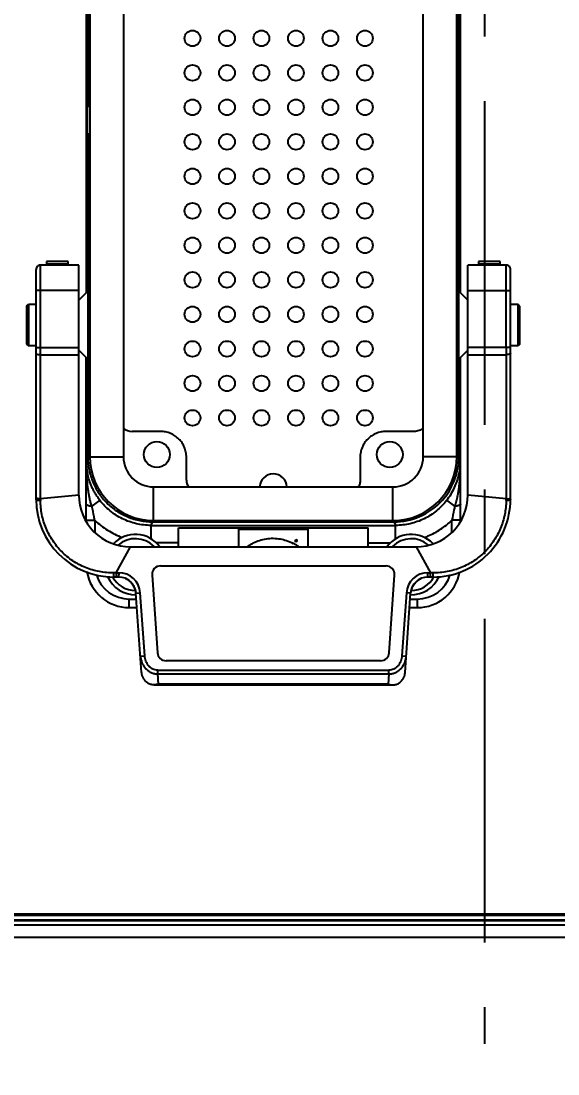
# Model space of a CAD drawing. Header units: millimetres. Extents: x 5828 to 6704, y 123 to 421.
# Drawn here: x 6338.19 to 6341.3, y 224.58 to 230.68 of the extents above; entities that cross this region are included whole.
import ezdxf

# ---------------------------------------------------------------- set-up
doc = ezdxf.new("R2010")
doc.units = ezdxf.units.MM
doc.linetypes.add('CENTER', pattern=[0.6, 0.375, -0.075, 0.075, -0.075])
for name, color, linetype in [('中心线', 7, 'Continuous'), ('外形图', 7, 'Continuous'), ('尺寸标注', 7, 'Continuous')]:
    doc.layers.add(name, color=color, linetype=linetype)
doc.styles.add('微软雅黑', font='msyh.ttc', dxfattribs={"height": 1.5})
doc.dimstyles.new('尺寸标注_1_20比例', dxfattribs={"dimtxt": 1.5, "dimasz": 1.25, "dimexe": 0.5, "dimexo": 0.4, "dimgap": 0.5, "dimtad": 1, "dimdec": 1, "dimlfac": 20, "dimdsep": 46, "dimtxsty": '微软雅黑', "dimcen": 0.09, "dimadec": 0, "dimazin": 0, "dimtp": 0.01, "dimtm": 0.01, "dimtfac": 1, "dimtdec": 1, "dimtofl": 0, "dimtmove": 0, "dimatfit": 3, "dimfxl": 1, "dimtolj": 1, "dimarcsym": 0})

# ---------------------------------------------------------------- blocks, each defined once
blk = doc.blocks.new('*D1070')
at = {"layer": 'Defpoints', "color": 0}
for p in [(6340.876, 234.8693), (6346.4981, 225.3693), (6353.0302, 225.3693)]:
    blk.add_point(p, dxfattribs=at)
at = {"layer": '尺寸标注', "color": 0, "lineweight": -2}
for p, q in [((6341.276, 234.8693), (6353.5302, 234.8693)), ((6353.0302, 233.6193), (6353.0302, 226.6193)), ((6346.8981, 225.3693), (6353.5302, 225.3693))]:
    blk.add_line(p, q, dxfattribs=at)
at = {"layer": '尺寸标注', "color": 0}
for points in [[(6353.2385, 233.6193), (6352.8218, 233.6193), (6353.0302, 234.8693)], [(6352.8218, 226.6193), (6353.2385, 226.6193), (6353.0302, 225.3693)]]:
    blk.add_solid(points, dxfattribs=at)
at = {"layer": '尺寸标注', "color": 0, "insert": (6351.7564, 230.1193), "char_height": 1.5, "attachment_point": 5, "rotation": 90, "style": '微软雅黑'}
blk.add_mtext('\\A1;\\A1;{\\fAlibaba PuHuiTi 3.0 55 Regular|b0|i0|c134|p18;190}', dxfattribs=at)
blk = doc.blocks.new('*D1071')
at = {"layer": 'Defpoints', "color": 0}
for p in [(6337.4256, 225.4689), (6344.3264, 225.4689), (6344.3264, 218.6911)]:
    blk.add_point(p, dxfattribs=at)
at = {"layer": '尺寸标注', "color": 0, "lineweight": -2}
for p, q in [((6337.4256, 225.0689), (6337.4256, 218.1911)), ((6344.3264, 225.0689), (6344.3264, 218.1911)), ((6338.6756, 218.6911), (6343.0764, 218.6911))]:
    blk.add_line(p, q, dxfattribs=at)
at = {"layer": '尺寸标注', "color": 0}
for points in [[(6338.6756, 218.8994), (6338.6756, 218.4828), (6337.4256, 218.6911)], [(6343.0764, 218.4828), (6343.0764, 218.8994), (6344.3264, 218.6911)]]:
    blk.add_solid(points, dxfattribs=at)
at = {"layer": '尺寸标注', "color": 0, "insert": (6340.7748, 219.9627), "char_height": 1.5, "attachment_point": 5, "style": '微软雅黑'}
blk.add_mtext('\\A1;{\\fAlibaba PuHuiTi 3.0 55 Regular|b0|i0|c134|p18;137}', dxfattribs=at)

msp = doc.modelspace()

# ---------------------------------------------------------------- linework, layer by layer
at = {"layer": '中心线', "linetype": 'CENTER', "ltscale": 5}
msp.add_line((6340.876, 281.2143), (6340.876, 224.7506), dxfattribs=at)
at = {"layer": '外形图', "linetype": 'ByBlock'}
for p, q in [((6338.576, 232.0564), (6338.576, 230.1851)), ((6338.5873, 232.0539), (6338.5873, 228.1539)), ((6338.7823, 232.0539), (6338.7823, 228.1539)), ((6340.5198, 228.1539), (6340.5198, 232.0539)), ((6340.7148, 228.1539), (6340.7148, 232.0539)), ((6340.726, 228.1513), (6340.726, 232.0564)), ((6338.566, 231.104), (6338.566, 229.1037)), ((6340.736, 229.1037), (6340.736, 231.104)), ((6338.5733, 230.0226), (6338.5733, 230.1851)), ((6338.576, 230.1851), (6338.5873, 230.1851)), ((6338.5873, 230.0226), (6338.576, 230.0226)), ((6338.576, 230.0226), (6338.576, 228.1513)), ((6338.3357, 229.2852), (6338.3357, 229.2646)), ((6338.4607, 229.2851), (6338.3357, 229.2851)), ((6338.4607, 229.2691), (6338.3357, 229.2691)), ((6338.4607, 229.2646), (6338.4607, 229.2852)), ((6340.8412, 229.2852), (6340.8412, 229.2646)), ((6340.9662, 229.2851), (6340.8412, 229.2851)), ((6340.9662, 229.2691), (6340.8412, 229.2691)), ((6340.9662, 229.2646), (6340.9662, 229.2852)), ((6338.276, 227.9064), (6338.276, 229.2396)), ((6338.5232, 229.2646), (6338.301, 229.2646)), ((6338.301, 228.7866), (6338.301, 229.2646)), ((6338.5232, 227.9314), (6338.5232, 229.2646)), ((6341.001, 229.2646), (6340.7788, 229.2646)), ((6340.7788, 227.9314), (6340.7788, 229.2646)), ((6341.001, 228.7866), (6341.001, 229.2646)), ((6341.026, 227.9064), (6341.026, 229.2395)), ((6338.5232, 229.1164), (6338.276, 229.1164)), ((6338.5232, 229.0609), (6338.5737, 229.1114)), ((6340.7788, 229.0609), (6340.7283, 229.1114)), ((6340.7788, 229.1164), (6341.026, 229.1164)), ((6338.221, 229.0264), (6338.231, 229.0364)), ((6338.221, 229.0264), (6338.221, 228.8064)), ((6338.276, 229.0364), (6338.231, 229.0364)), ((6338.231, 229.0364), (6338.231, 228.7964)), ((6341.071, 229.0364), (6341.026, 229.0364)), ((6341.081, 229.0264), (6341.071, 229.0364)), ((6341.071, 228.7964), (6341.071, 229.0364)), ((6341.081, 228.8064), (6341.081, 229.0264)), ((6338.221, 228.8064), (6338.231, 228.7964)), ((6338.276, 228.7964), (6338.231, 228.7964)), ((6338.276, 228.7866), (6338.5232, 228.7866)), ((6338.301, 228.7453), (6338.301, 228.7866)), ((6341.026, 228.7866), (6340.7788, 228.7866)), ((6341.001, 228.7866), (6341.001, 228.7453)), ((6341.071, 228.7964), (6341.026, 228.7964)), ((6341.081, 228.8064), (6341.071, 228.7964)), ((6338.301, 228.7453), (6338.5232, 228.7453)), ((6338.301, 227.9089), (6338.301, 228.7453)), ((6338.5259, 228.7691), (6338.5737, 228.7214)), ((6338.566, 227.7775), (6338.566, 228.729)), ((6340.7761, 228.7691), (6340.7283, 228.7214)), ((6340.736, 227.779), (6340.736, 228.729)), ((6340.7788, 228.7453), (6341.001, 228.7453)), ((6341.001, 228.7453), (6341.001, 227.9089)), ((6338.9973, 228.3001), (6338.8335, 228.3001)), ((6340.4685, 228.3001), (6340.3047, 228.3001)), ((6338.576, 228.1513), (6338.566, 228.128)), ((6338.5873, 228.1539), (6338.7823, 228.1539)), ((6339.1473, 228.0188), (6339.1473, 228.1502)), ((6340.1548, 228.1502), (6340.1548, 228.0188)), ((6340.7148, 228.1539), (6340.5198, 228.1539)), ((6340.736, 228.128), (6340.726, 228.1513)), ((6340.7342, 228.0948), (6340.736, 228.128)), ((6338.5232, 227.9314), (6338.301, 227.9089)), ((6338.9573, 227.9789), (6340.3448, 227.9789)), ((6338.9573, 227.7839), (6338.9573, 227.9789)), ((6340.3448, 227.7839), (6340.3448, 227.9789)), ((6341.001, 227.9089), (6340.7788, 227.9314)), ((6338.6452, 227.9016), (6338.5993, 227.8663)), ((6340.7027, 227.8663), (6340.6568, 227.9016)), ((6338.566, 227.7853), (6338.616, 227.7853)), ((6338.616, 227.7853), (6338.616, 227.7149)), ((6338.942, 227.7557), (6338.9509, 227.7764)), ((6338.942, 227.7557), (6340.36, 227.7557)), ((6338.942, 227.6783), (6338.942, 227.7557)), ((6338.9509, 227.7764), (6340.3511, 227.7764)), ((6338.9573, 227.7839), (6340.3448, 227.7839)), ((6339.101, 227.7423), (6340.201, 227.7423)), ((6339.101, 227.6314), (6339.101, 227.7423)), ((6340.201, 227.6314), (6340.201, 227.7423)), ((6340.3511, 227.7764), (6340.36, 227.7557)), ((6340.36, 227.6783), (6340.36, 227.7557)), ((6340.736, 227.7853), (6340.686, 227.7853)), ((6340.686, 227.7164), (6340.686, 227.7853)), ((6339.451, 227.7339), (6339.851, 227.7339)), ((6339.451, 227.6314), (6339.451, 227.7339)), ((6339.851, 227.7339), (6339.851, 227.6314)), ((6338.7399, 227.4813), (6338.8232, 227.6314)), ((6338.8232, 227.6314), (6340.4788, 227.6314)), ((6339.101, 227.6557), (6338.9716, 227.6557)), ((6339.7788, 227.6727), (6339.785, 227.6727)), ((6339.7788, 227.6644), (6339.7788, 227.6727)), ((6339.7804, 227.6593), (6339.7788, 227.6644)), ((6339.7836, 227.6645), (6339.7804, 227.6593)), ((6339.7901, 227.6592), (6339.785, 227.6656)), ((6339.7901, 227.6592), (6339.7902, 227.6591)), ((6340.201, 227.6557), (6340.3304, 227.6557)), ((6340.4788, 227.6314), (6340.5621, 227.4813)), ((6338.9976, 227.5214), (6340.3044, 227.5214)), ((6338.755, 227.4564), (6338.726, 227.4564)), ((6338.7399, 227.4813), (6338.7264, 227.481)), ((6338.7399, 227.4813), (6338.7551, 227.4814)), ((6338.7399, 227.4813), (6338.7399, 227.4564)), ((6338.755, 227.4564), (6338.755, 227.4689)), ((6338.8018, 227.4444), (6338.8072, 227.4413)), ((6338.9477, 227.4679), (6338.9792, 227.0179)), ((6340.3228, 227.0179), (6340.3543, 227.4679)), ((6340.5469, 227.4813), (6340.5621, 227.4813)), ((6340.547, 227.4564), (6340.547, 227.4814)), ((6340.576, 227.4564), (6340.547, 227.4564)), ((6340.5756, 227.481), (6340.5621, 227.4813)), ((6340.5621, 227.4688), (6340.5621, 227.4813)), ((6340.5621, 227.4564), (6340.5621, 227.4688)), ((6338.8175, 227.4339), (6338.8224, 227.4295)), ((6338.8358, 227.4139), (6338.8397, 227.4079)), ((6340.4479, 227.3661), (6340.4496, 227.3751)), ((6340.4496, 227.3751), (6340.4516, 227.3827)), ((6340.4516, 227.3827), (6340.4539, 227.3897)), ((6340.475, 227.4249), (6340.4796, 227.4295)), ((6338.816, 227.3289), (6338.8572, 227.3289)), ((6338.816, 227.2935), (6338.816, 227.3289)), ((6338.8548, 227.3633), (6338.8797, 227.3651)), ((6338.8869, 226.9038), (6338.8548, 227.3633)), ((6338.9053, 226.9993), (6338.8797, 227.3651)), ((6340.4223, 227.3651), (6340.3967, 226.9993)), ((6340.4151, 226.9038), (6340.4472, 227.3633)), ((6340.4472, 227.3633), (6340.4223, 227.3651)), ((6340.4448, 227.3289), (6340.486, 227.3289)), ((6340.486, 227.3289), (6340.4858, 227.2789)), ((6338.8162, 227.2789), (6338.816, 227.2935)), ((6338.8607, 227.2789), (6338.8163, 227.2789)), ((6340.4857, 227.2789), (6340.4413, 227.2789)), ((6338.8804, 226.9976), (6338.9053, 226.9993)), ((6340.2729, 226.9714), (6339.0291, 226.9714)), ((6340.3967, 226.9993), (6340.4216, 226.9976)), ((6338.9819, 226.9161), (6340.3201, 226.9161)), ((6338.9819, 226.8949), (6338.9819, 226.9161)), ((6338.9819, 226.8949), (6340.3201, 226.8949)), ((6338.986, 226.8352), (6338.9819, 226.8949)), ((6340.3201, 226.8949), (6340.316, 226.8352)), ((6340.3201, 226.8949), (6340.3201, 226.9161)), ((6338.986, 226.8352), (6338.9592, 226.8314)), ((6338.9592, 226.8314), (6340.3428, 226.8314)), ((6340.316, 226.8352), (6338.986, 226.8352)), ((6340.316, 226.8352), (6340.3428, 226.8314)), ((6344.3514, 225.4939), (6337.4006, 225.4939)), ((6337.7409, 225.5039), (6344.0113, 225.5039)), ((6337.423, 225.4663), (6344.329, 225.4663)), ((6337.423, 225.4413), (6344.329, 225.4413)), ((6337.4256, 225.4689), (6344.3264, 225.4689)), ((6335.2539, 225.3693), (6346.4981, 225.3693))]:
    msp.add_line(p, q, dxfattribs=at)
for points in [[(6338.793, 227.4486), (6338.7965, 227.4471), (6338.8018, 227.4444)], [(6338.8072, 227.4413), (6338.8124, 227.4378), (6338.8175, 227.4339)], [(6340.4796, 227.4295), (6340.4843, 227.4337), (6340.4893, 227.4375), (6340.4943, 227.441)], [(6340.4943, 227.441), (6340.4995, 227.444), (6340.5047, 227.4467), (6340.5099, 227.449), (6340.5117, 227.4497)], [(6338.8224, 227.4295), (6338.8272, 227.4247), (6338.8316, 227.4195), (6338.8358, 227.4139)], [(6338.8397, 227.4079), (6338.8431, 227.4016), (6338.8461, 227.395)], [(6338.8461, 227.395), (6338.8487, 227.3881), (6338.8509, 227.3811), (6338.8527, 227.3738), (6338.8532, 227.3711)], [(6340.4539, 227.3897), (6340.4565, 227.3964), (6340.4596, 227.4028)], [(6340.4596, 227.4028), (6340.463, 227.4089), (6340.4667, 227.4146)], [(6340.4667, 227.4146), (6340.4707, 227.42), (6340.475, 227.4249)]]:
    msp.add_lwpolyline(points, dxfattribs=at)
for centre, radius in [((6339.1823, 230.5789), 0.0456), ((6339.3823, 230.5789), 0.0456), ((6339.5823, 230.5789), 0.0456), ((6339.7823, 230.5789), 0.0456), ((6339.9823, 230.5789), 0.0456), ((6340.1823, 230.5789), 0.0456), ((6339.1823, 230.3789), 0.0456), ((6339.3823, 230.3789), 0.0456), ((6339.5823, 230.3789), 0.0456), ((6339.7823, 230.3789), 0.0456), ((6339.9823, 230.3789), 0.0456), ((6340.1823, 230.3789), 0.0456), ((6339.1823, 230.1789), 0.0456), ((6339.3823, 230.1789), 0.0456), ((6339.5823, 230.1789), 0.0456), ((6339.7823, 230.1789), 0.0456), ((6339.9823, 230.1789), 0.0456), ((6340.1823, 230.1789), 0.0456), ((6339.1823, 229.9789), 0.0456), ((6339.3823, 229.9789), 0.0456), ((6339.5823, 229.9789), 0.0456), ((6339.7823, 229.9789), 0.0456), ((6339.9823, 229.9789), 0.0456), ((6340.1823, 229.9789), 0.0456), ((6339.1823, 229.7789), 0.0456), ((6339.3823, 229.7789), 0.0456), ((6339.5823, 229.7789), 0.0456), ((6339.7823, 229.7789), 0.0456), ((6339.9823, 229.7789), 0.0456), ((6340.1823, 229.7789), 0.0456), ((6339.1823, 229.5789), 0.0456), ((6339.3823, 229.5789), 0.0456), ((6339.5823, 229.5789), 0.0456), ((6339.7823, 229.5789), 0.0456), ((6339.9823, 229.5789), 0.0456), ((6340.1823, 229.5789), 0.0456), ((6339.1823, 229.3789), 0.0456), ((6339.3823, 229.3789), 0.0456), ((6339.5823, 229.3789), 0.0456), ((6339.7823, 229.3789), 0.0456), ((6339.9823, 229.3789), 0.0456), ((6340.1823, 229.3789), 0.0456), ((6339.1823, 229.1789), 0.0456), ((6339.3823, 229.1789), 0.0456), ((6339.5823, 229.1789), 0.0456), ((6339.7823, 229.1789), 0.0456), ((6339.9823, 229.1789), 0.0456), ((6340.1823, 229.1789), 0.0456), ((6339.1823, 228.9789), 0.0456), ((6339.3823, 228.9789), 0.0456), ((6339.5823, 228.9789), 0.0456), ((6339.7823, 228.9789), 0.0456), ((6339.9823, 228.9789), 0.0456), ((6340.1823, 228.9789), 0.0456), ((6339.1823, 228.7789), 0.0456), ((6339.3823, 228.7789), 0.0456), ((6339.5823, 228.7789), 0.0456), ((6339.7823, 228.7789), 0.0456), ((6339.9823, 228.7789), 0.0456), ((6340.1823, 228.7789), 0.0456), ((6339.1823, 228.5789), 0.0456), ((6339.3823, 228.5789), 0.0456), ((6339.5823, 228.5789), 0.0456), ((6339.7823, 228.5789), 0.0456), ((6339.9823, 228.5789), 0.0456), ((6340.1823, 228.5789), 0.0456), ((6339.1823, 228.3789), 0.0456), ((6339.3823, 228.3789), 0.0456), ((6339.5823, 228.3789), 0.0456), ((6339.7823, 228.3789), 0.0456), ((6339.9823, 228.3789), 0.0456), ((6340.1823, 228.3789), 0.0456), ((6338.976, 228.1664), 0.075), ((6340.326, 228.1664), 0.075)]:
    msp.add_circle(centre, radius, dxfattribs=at)
for centre, radius, start, end in [((6338.301, 229.2396), 0.025, 90, 180.00063), ((6341.001, 229.2396), 0.025, 359.9923, 90), ((6338.8335, 228.3751), 0.075, 226.41644, 270.00719), ((6339.8253, 228.1298), 1.2593, 180.07469, 182.85305), ((6338.9335, 228.1308), 0.3675, 180.43625, 191.21354), ((6338.9573, 228.1539), 0.37, 180, 270), ((6338.9573, 228.1539), 0.175, 180, 270), ((6340.3448, 228.1539), 0.37, 270, 0), ((6340.3448, 228.1539), 0.175, 270, 0), ((6339.4664, 228.1302), 1.2696, 356.48972, 359.9067), ((6339.651, 227.9744), 0.0795, 3.43332, 176.56668), ((6340.3674, 228.131), 0.3686, 347.55645, 352.25339), ((6340.3682, 228.1309), 0.3679, 352.2539, 354.36657), ((6338.8232, 227.9314), 0.3, 180, 270.00025), ((6340.4788, 227.9314), 0.3, 269.99919, 0), ((6338.726, 227.9064), 0.45, 180.00002, 270), ((6338.7286, 227.9073), 0.4276, 179.78906, 181.09115), ((6340.576, 227.9064), 0.45, 270.00001, 0.00003), ((6340.6071, 227.9073), 0.3939, 358.82539, 0.2388), ((6340.3511, 228.1512), 0.3749, 269.99903, 293.28333), ((6338.851, 227.5289), 0.175, 36.44325, 136.35877), ((6338.851, 227.5289), 0.15, 43.78688, 131.53758), ((6340.451, 227.5289), 0.175, 44.05295, 143.55685), ((6340.451, 227.5289), 0.15, 48.69935, 136.22413), ((6340.3609, 228.1292), 0.4732, 290.61166, 293.2454), ((6339.6561, 227.4417), 0.2373, 60.88353, 62.19163), ((6339.6577, 227.4446), 0.234, 60.17884, 60.88214), ((6339.6599, 227.4484), 0.2296, 58.10839, 60.18321), ((6339.6661, 227.4582), 0.218, 52.62637, 58.13743), ((6339.785, 227.6686), 0.00412, 251.39895, 89.99988), ((6338.9976, 227.4714), 0.05, 90, 184), ((6340.3044, 227.4714), 0.05, 356, 90), ((6338.8165, 227.5294), 0.25, 189.80193, 269.92833), ((6338.816, 227.5289), 0.2, 197.33259, 270), ((6338.851, 227.5289), 0.175, 203.22095, 271.70738), ((6338.851, 227.5289), 0.15, 208.69515, 269.9328), ((6337.2186, 227.4812), 1.5077, 359.52221, 359.98962), ((6343.2967, 227.4629), 4.5416, 179.76698, 179.92458), ((6338.755, 227.3564), 0.1, 3.9994, 90), ((6338.755, 227.3564), 0.125, 3.99962, 89.95376), ((6340.547, 227.3564), 0.125, 90.04152, 176.00081), ((6340.451, 227.5289), 0.175, 268.28735, 336.75001), ((6340.547, 227.3564), 0.1, 90, 176.00027), ((6340.451, 227.5289), 0.15, 269.9328, 331.33644), ((6340.4855, 227.5294), 0.25, 270.07345, 350.17919), ((6340.486, 227.5289), 0.2, 270, 342.59815), ((6339.0291, 227.0214), 0.05, 184, 270), ((6340.2729, 227.0214), 0.05, 270, 356)]:
    msp.add_arc(centre, radius, start, end, dxfattribs=at)
msp.add_ellipse((6339.2223, 228.0189), major_axis=(0.0531, 0.0531), ratio=0.999315, start_param=2.356537, end_param=2.921488, dxfattribs=at)
for points, knots in [([(6338.276, 228.7522), (6338.276, 228.7511), (6338.2773, 228.7498), (6338.279, 228.7489), (6338.2808, 228.7481), (6338.2835, 228.7472), (6338.2873, 228.7464), (6338.2916, 228.7458), (6338.2962, 228.7454), (6338.2994, 228.7453), (6338.301, 228.7453)], [0, 0, 0, 0, 0.120572, 0.165531, 0.216965, 0.338525, 0.482522, 0.645059, 0.820049, 1, 1, 1, 1]), ([(6341.026, 228.7522), (6341.026, 228.7511), (6341.0247, 228.7498), (6341.023, 228.7489), (6341.0212, 228.7481), (6341.0185, 228.7472), (6341.0147, 228.7464), (6341.0105, 228.7458), (6341.0058, 228.7454), (6341.0026, 228.7453), (6341.001, 228.7453)], [0, 0, 0, 0, 0.120573, 0.165532, 0.216966, 0.338526, 0.482523, 0.64506, 0.82005, 1, 1, 1, 1]), ([(6339.1473, 228.1502), (6339.1473, 228.16), (6339.1453, 228.1796), (6339.1367, 228.2079), (6339.1228, 228.234), (6339.104, 228.2569), (6339.0812, 228.2757), (6339.055, 228.2896), (6339.0267, 228.2982), (6339.0071, 228.3001), (6338.9973, 228.3001)], [0, 0, 0, 0, 0.124899, 0.250026, 0.375008, 0.5, 0.624992, 0.749974, 0.875101, 1, 1, 1, 1]), ([(6340.3047, 228.3001), (6340.2949, 228.3001), (6340.2753, 228.2982), (6340.247, 228.2896), (6340.2209, 228.2757), (6340.198, 228.2569), (6340.1792, 228.234), (6340.1653, 228.2079), (6340.1567, 228.1796), (6340.1548, 228.16), (6340.1548, 228.1502)], [0, 0, 0, 0, 0.124899, 0.250026, 0.375008, 0.5, 0.624992, 0.749974, 0.875101, 1, 1, 1, 1]), ([(6340.5202, 228.3207), (6340.5167, 228.3175), (6340.5092, 228.3116), (6340.4965, 228.305), (6340.4828, 228.301), (6340.4733, 228.3001), (6340.4685, 228.3001)], [0, 0, 0, 0, 0.249963, 0.500046, 0.75054, 1, 1, 1, 1]), ([(6338.576, 228.1513), (6338.576, 228.1269), (6338.5797, 228.09), (6338.5916, 228.0423), (6338.604, 228.0076), (6338.6197, 227.9743), (6338.645, 227.9322), (6338.6841, 227.8845), (6338.7318, 227.8454), (6338.7739, 227.8201), (6338.8072, 227.8044), (6338.8419, 227.7919), (6338.8895, 227.78), (6338.9264, 227.7764), (6338.9509, 227.7764)], [0, 0, 0, 0, 0.124886, 0.187473, 0.250018, 0.312543, 0.37507, 0.5, 0.62493, 0.687457, 0.749982, 0.812527, 0.875114, 1, 1, 1, 1]), ([(6340.4993, 227.8069), (6340.5326, 227.8212), (6340.5954, 227.8599), (6340.6687, 227.9422), (6340.7153, 228.0421), (6340.726, 228.1151), (6340.726, 228.1513)], [0, 0, 0, 0, 0.25, 0.499999, 0.749999, 1, 1, 1, 1]), ([(6338.5866, 227.9122), (6338.5852, 227.9188), (6338.5827, 227.9319), (6338.5792, 227.9515), (6338.5764, 227.971), (6338.5731, 227.9967), (6338.5699, 228.0287), (6338.5682, 228.0543), (6338.5676, 228.0671)], [0, 0, 0, 0, 0.129321, 0.25658, 0.382342, 0.507008, 0.754339, 1, 1, 1, 1]), ([(6338.6452, 227.9016), (6338.6404, 227.9078), (6338.6314, 227.9202), (6338.6191, 227.9395), (6338.6081, 227.9592), (6338.5954, 227.9854), (6338.5827, 228.0185), (6338.5757, 228.0458), (6338.573, 228.0593)], [0, 0, 0, 0, 0.132633, 0.26405, 0.392883, 0.518852, 0.763214, 1, 1, 1, 1]), ([(6340.6568, 227.9016), (6340.6744, 227.9244), (6340.7036, 227.9723), (6340.7216, 228.0254), (6340.7274, 228.0515)], [0, 0, 0, 0, 0.518098, 1, 1, 1, 1]), ([(6340.7336, 228.0525), (6340.733, 228.0418), (6340.7315, 228.0232), (6340.7289, 227.9965), (6340.7259, 227.9724), (6340.7229, 227.9522), (6340.72, 227.9359), (6340.7185, 227.9278), (6340.7177, 227.9237)], [0, 0, 0, 0, 0.246412, 0.43222, 0.619251, 0.808225, 0.903734, 1, 1, 1, 1]), ([(6340.1548, 228.0188), (6340.1548, 228.0117), (6340.1532, 228.0009), (6340.1481, 227.9874), (6340.1447, 227.9811), (6340.1427, 227.9781)], [0, 0, 0, 0, 0.498948, 0.749686, 1, 1, 1, 1]), ([(6340.7177, 227.9237), (6340.7159, 227.9143), (6340.7118, 227.8949), (6340.7061, 227.8759), (6340.7027, 227.8663)], [0, 0, 0, 0, 0.481938, 1, 1, 1, 1]), ([(6338.2794, 227.9125), (6338.2789, 227.9127), (6338.278, 227.9132), (6338.2769, 227.9141), (6338.2762, 227.9151), (6338.276, 227.9157), (6338.276, 227.9161)], [0, 0, 0, 0, 0.326457, 0.595199, 0.813837, 1, 1, 1, 1]), ([(6338.3011, 227.8992), (6338.2996, 227.8992), (6338.2965, 227.8993), (6338.2919, 227.8996), (6338.2875, 227.9003), (6338.2836, 227.9012), (6338.2803, 227.9023), (6338.2782, 227.9034), (6338.277, 227.9043), (6338.2763, 227.9052), (6338.276, 227.9059), (6338.276, 227.9064)], [0, 0, 0, 0, 0.167186, 0.338515, 0.504845, 0.655773, 0.782127, 0.879876, 0.917843, 0.949564, 1, 1, 1, 1]), ([(6338.301, 227.9089), (6338.2989, 227.9089), (6338.2947, 227.9091), (6338.2887, 227.9097), (6338.2836, 227.9108), (6338.2806, 227.9119), (6338.2794, 227.9125)], [0, 0, 0, 0, 0.292062, 0.568029, 0.808127, 1, 1, 1, 1]), ([(6338.7264, 227.4809), (6338.6983, 227.4803), (6338.6419, 227.4849), (6338.5609, 227.5088), (6338.4867, 227.5485), (6338.4222, 227.6016), (6338.3697, 227.666), (6338.3309, 227.7388), (6338.3069, 227.8175), (6338.3012, 227.872), (6338.3011, 227.8992)], [0, 0, 0, 0, 0.127287, 0.253871, 0.379991, 0.505493, 0.629979, 0.753641, 0.87689, 1, 1, 1, 1]), ([(6338.5993, 227.8663), (6338.5971, 227.8665), (6338.5927, 227.867), (6338.5863, 227.8681), (6338.5805, 227.8695), (6338.5754, 227.8711), (6338.5714, 227.8729), (6338.5684, 227.8748), (6338.5665, 227.8769), (6338.566, 227.8784), (6338.566, 227.8791)], [0, 0, 0, 0, 0.181563, 0.356478, 0.518227, 0.660914, 0.779858, 0.873747, 0.944452, 1, 1, 1, 1]), ([(6338.5993, 227.8663), (6338.5966, 227.874), (6338.5918, 227.8892), (6338.5882, 227.9047), (6338.5866, 227.9122)], [0, 0, 0, 0, 0.516458, 1, 1, 1, 1]), ([(6338.616, 227.7853), (6338.6147, 227.7919), (6338.6092, 227.8189), (6338.6035, 227.8459), (6338.5993, 227.8663)], [0, 0, 0, 0, 0.244939, 1, 1, 1, 1]), ([(6338.942, 227.7557), (6338.9135, 227.7557), (6338.8563, 227.7622), (6338.7752, 227.7912), (6338.7027, 227.8378), (6338.6626, 227.8791), (6338.6452, 227.9016)], [0, 0, 0, 0, 0.25, 0.5, 0.750001, 1, 1, 1, 1]), ([(6340.6568, 227.9016), (6340.6394, 227.8791), (6340.5993, 227.8378), (6340.5268, 227.7912), (6340.4457, 227.7622), (6340.3885, 227.7557), (6340.36, 227.7557)], [0, 0, 0, 0, 0.249999, 0.5, 0.75, 1, 1, 1, 1]), ([(6341.0009, 227.8992), (6341.0008, 227.872), (6340.9951, 227.8175), (6340.9711, 227.7388), (6340.9323, 227.666), (6340.8798, 227.6016), (6340.8153, 227.5485), (6340.7411, 227.5088), (6340.6601, 227.4849), (6340.6037, 227.4803), (6340.5756, 227.4809)], [0, 0, 0, 0, 0.12311, 0.246359, 0.370021, 0.494508, 0.620009, 0.746129, 0.872713, 1, 1, 1, 1]), ([(6340.7027, 227.8663), (6340.7013, 227.8594), (6340.6957, 227.8324), (6340.6901, 227.8054), (6340.686, 227.7853)], [0, 0, 0, 0, 0.255571, 1, 1, 1, 1]), ([(6340.736, 227.8791), (6340.736, 227.8784), (6340.7355, 227.8769), (6340.7336, 227.8748), (6340.7306, 227.8729), (6340.7266, 227.8711), (6340.7215, 227.8695), (6340.7157, 227.8681), (6340.7093, 227.867), (6340.7049, 227.8665), (6340.7027, 227.8663)], [0, 0, 0, 0, 0.055548, 0.126253, 0.220143, 0.339087, 0.481773, 0.643522, 0.818437, 1, 1, 1, 1]), ([(6341.0133, 227.9001), (6341.0123, 227.9), (6341.0082, 227.8994), (6341.004, 227.8992), (6341.0009, 227.8992)], [0, 0, 0, 0, 0.248513, 1, 1, 1, 1]), ([(6341.001, 227.9089), (6341.0032, 227.9089), (6341.0074, 227.9091), (6341.0133, 227.9097), (6341.0184, 227.9108), (6341.0214, 227.9119), (6341.0227, 227.9125)], [0, 0, 0, 0, 0.292347, 0.568421, 0.808458, 1, 1, 1, 1]), ([(6341.026, 227.9064), (6341.026, 227.9061), (6341.0259, 227.9054), (6341.0252, 227.9045), (6341.0242, 227.9036), (6341.0227, 227.9028), (6341.0209, 227.902), (6341.0177, 227.901), (6341.0152, 227.9004), (6341.0133, 227.9001)], [0, 0, 0, 0, 0.059275, 0.130049, 0.219388, 0.331945, 0.468178, 0.626832, 1, 1, 1, 1]), ([(6341.0227, 227.9125), (6341.0232, 227.9128), (6341.0241, 227.9133), (6341.0251, 227.9141), (6341.0258, 227.9151), (6341.026, 227.9158), (6341.026, 227.9161)], [0, 0, 0, 0, 0.325705, 0.594102, 0.812987, 1, 1, 1, 1]), ([(6338.616, 227.7853), (6338.6388, 227.7638), (6338.6762, 227.7349), (6338.731, 227.7042), (6338.7598, 227.6917), (6338.7744, 227.6862)], [0, 0, 0, 0, 0.499801, 0.749903, 1, 1, 1, 1]), ([(6340.5477, 227.6944), (6340.5604, 227.6998), (6340.5855, 227.7119), (6340.6212, 227.7332), (6340.6549, 227.7576), (6340.6759, 227.7758), (6340.686, 227.7853)], [0, 0, 0, 0, 0.249982, 0.500004, 0.75001, 1, 1, 1, 1]), ([(6339.4985, 227.6314), (6339.5041, 227.636), (6339.5159, 227.644), (6339.5517, 227.6638), (6339.6101, 227.6824), (6339.6772, 227.6818), (6339.7293, 227.6687), (6339.7542, 227.6583), (6339.7668, 227.6516)], [0, 0, 0, 0, 0.076675, 0.149775, 0.432883, 0.71599, 0.849323, 1, 1, 1, 1]), ([(6338.726, 227.4564), (6338.726, 227.4564), (6338.726, 227.4565), (6338.7261, 227.4566), (6338.7261, 227.4569), (6338.7261, 227.4572), (6338.7261, 227.4577), (6338.7261, 227.4582), (6338.7262, 227.4588), (6338.7262, 227.4599), (6338.7262, 227.4614), (6338.7263, 227.4635), (6338.7263, 227.466), (6338.7263, 227.4677), (6338.7263, 227.4686)], [0, 0, 0, 0, 0.004417, 0.016826, 0.037332, 0.065883, 0.102407, 0.146829, 0.19907, 0.259051, 0.401918, 0.574791, 0.776109, 1, 1, 1, 1]), ([(6340.5756, 227.4809), (6340.5756, 227.4781), (6340.5757, 227.4727), (6340.5757, 227.4663), (6340.5758, 227.4618), (6340.5758, 227.4594), (6340.5759, 227.4578), (6340.5759, 227.4569), (6340.576, 227.4566)], [0, 0, 0, 0, 0.344054, 0.66489, 0.792986, 0.892128, 0.961406, 1, 1, 1, 1]), ([(6340.576, 227.4566), (6340.576, 227.4565), (6340.576, 227.4565), (6340.576, 227.4564), (6340.576, 227.4564)], [0, 0, 0, 0, 0.742172, 1, 1, 1, 1]), ([(6338.8804, 226.9976), (6338.8808, 226.9912), (6338.8828, 226.9784), (6338.8887, 226.9599), (6338.8977, 226.9426), (6338.9096, 226.9268), (6338.9245, 226.9134), (6338.9419, 226.903), (6338.9613, 226.8964), (6338.975, 226.8949), (6338.9819, 226.8949)], [0, 0, 0, 0, 0.121334, 0.243169, 0.365603, 0.489188, 0.614661, 0.741678, 0.870324, 1, 1, 1, 1]), ([(6338.9819, 226.9161), (6338.9767, 226.9161), (6338.9664, 226.9174), (6338.9517, 226.9228), (6338.9386, 226.9313), (6338.9275, 226.9422), (6338.9185, 226.9549), (6338.9094, 226.9736), (6338.906, 226.989), (6338.9053, 226.9993)], [0, 0, 0, 0, 0.124799, 0.249741, 0.374771, 0.500049, 0.625031, 0.750116, 1, 1, 1, 1]), ([(6340.3967, 226.9993), (6340.396, 226.989), (6340.3926, 226.9736), (6340.3835, 226.9549), (6340.3745, 226.9422), (6340.3634, 226.9313), (6340.3503, 226.9228), (6340.3356, 226.9174), (6340.3253, 226.9161), (6340.3201, 226.9161)], [0, 0, 0, 0, 0.249884, 0.374969, 0.499951, 0.625229, 0.750259, 0.875201, 1, 1, 1, 1]), ([(6340.3201, 226.8949), (6340.327, 226.8949), (6340.3407, 226.8964), (6340.3601, 226.903), (6340.3775, 226.9134), (6340.3924, 226.9268), (6340.4043, 226.9426), (6340.4133, 226.9599), (6340.4193, 226.9784), (6340.4212, 226.9912), (6340.4216, 226.9976)], [0, 0, 0, 0, 0.129676, 0.258322, 0.385339, 0.510812, 0.634397, 0.756831, 0.878666, 1, 1, 1, 1]), ([(6338.8869, 226.9038), (6338.8869, 226.9032), (6338.8871, 226.9019), (6338.8873, 226.9001), (6338.8874, 226.8982), (6338.8876, 226.8969), (6338.8877, 226.8963)], [0, 0, 0, 0, 0.249989, 0.500002, 0.75, 1, 1, 1, 1]), ([(6338.8877, 226.8963), (6338.8892, 226.886), (6338.8971, 226.8655), (6338.912, 226.8497), (6338.9208, 226.8431)], [0, 0, 0, 0, 0.487068, 1, 1, 1, 1]), ([(6340.3812, 226.8431), (6340.3857, 226.8465), (6340.3939, 226.8538), (6340.4039, 226.8667), (6340.411, 226.881), (6340.4136, 226.8912), (6340.4144, 226.8963)], [0, 0, 0, 0, 0.260163, 0.512833, 0.758842, 1, 1, 1, 1]), ([(6340.4144, 226.8963), (6340.4144, 226.8969), (6340.4146, 226.8982), (6340.4148, 226.9001), (6340.4149, 226.9019), (6340.4151, 226.9032), (6340.4151, 226.9038)], [0, 0, 0, 0, 0.25, 0.499997, 0.750012, 1, 1, 1, 1]), ([(6338.9592, 226.8314), (6338.9559, 226.8314), (6338.9491, 226.8318), (6338.9392, 226.8338), (6338.9296, 226.8374), (6338.9236, 226.841), (6338.9208, 226.8431)], [0, 0, 0, 0, 0.246106, 0.492086, 0.742366, 1, 1, 1, 1]), ([(6340.3428, 226.8314), (6340.3461, 226.8314), (6340.3529, 226.8318), (6340.3628, 226.8338), (6340.3725, 226.8374), (6340.3784, 226.841), (6340.3812, 226.8431)], [0, 0, 0, 0, 0.246135, 0.492135, 0.742391, 1, 1, 1, 1])]:
    msp.add_open_spline(points, degree=3, knots=knots, dxfattribs=at)

# ---------------------------------------------------------------- dimensions: what is measured, and where the dimension line sits
at = {"layer": '尺寸标注'}
dim = msp.add_linear_dim(base=(6353.0302, 225.3693), p1=(6340.876, 234.8693), p2=(6346.4981, 225.3693), angle=90, text='\\A1;{\\fAlibaba PuHuiTi 3.0 55 Regular|b0|i0|c134|p18;<>}', dimstyle='尺寸标注_1_20比例', dxfattribs=at)
dim.commit()
dim.dimension.update_dxf_attribs({"geometry": '*D1070', "text_midpoint": (6351.7564, 230.1193)})
dim = msp.add_linear_dim(base=(6344.3264, 218.6911), p1=(6337.4256, 225.4689), p2=(6344.3264, 225.4689), text='{\\fAlibaba PuHuiTi 3.0 55 Regular|b0|i0|c134|p18;137}', dimstyle='尺寸标注_1_20比例', dxfattribs=at)
dim.commit()
dim.dimension.update_dxf_attribs({"geometry": '*D1071', "text_midpoint": (6340.7748, 218.6911), "dimtype": 160})

doc.saveas('drawing.dxf')
